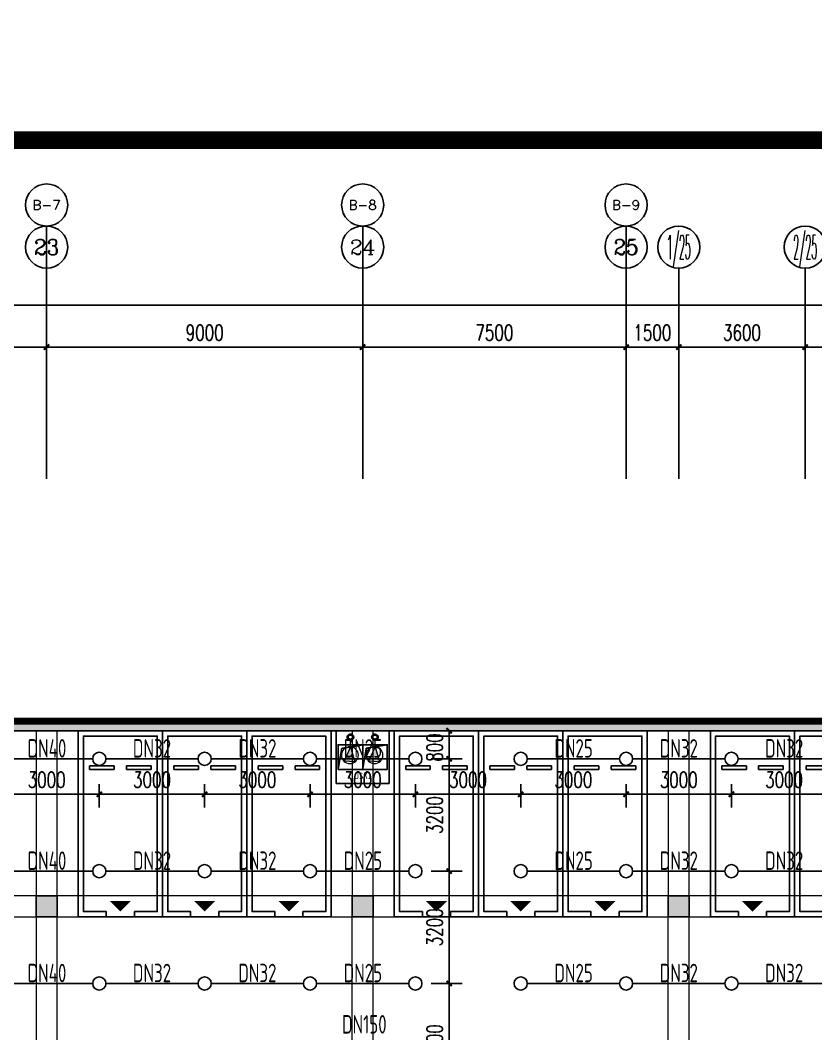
# Model space of a CAD drawing. Extents: x 6824721 to 16538177, y 2478193 to 6665639.
# Drawn here: x 8866464 to 8889114, y 2940521 to 2969395 of the extents above; entities that cross this region are included whole.
import ezdxf
from ezdxf.enums import TextEntityAlignment as Align

# ---------------------------------------------------------------- set-up
doc = ezdxf.new("R2010")
doc.units = 0
doc.header["$LTSCALE"] = 10
for name, pattern in [('DASH', [0.35, 0.25, -0.1]), ('DASHEDX2', [1.5, 1, -0.5]), ('排水', [1.1, 1, -0.1])]:
    doc.linetypes.add(name, pattern=pattern)
for name, color, linetype, lineweight in [('$0$A-PUB_HATCH', 8, 'Continuous', 0), ('GPS-污水', 2, '排水', 40), ('钢梁', 141, 'Continuous', 18)]:
    doc.layers.add(name, color=color, linetype=linetype, lineweight=lineweight)
for name, color, linetype in [('0-wo', 8, 'Continuous'), ('0-绿', 3, 'Continuous'), ('00-停车位', 67, 'Continuous'), ('AXIS', 3, 'Continuous'), ('AXIS_TEXT', 7, 'Continuous'), ('PUB_HATCH', 8, 'Continuous'), ('S-梁-虚线', 4, 'DASH'), ('W-EQUIP_喷头', 7, 'Continuous'), ('W-PIPE-喷淋中', 6, 'Continuous'), ('W-TEXT_喷淋', 7, 'Continuous'), ('W-TWT_DIM', 3, 'Continuous'), ('WALL', 9, 'Continuous'), ('排水', 224, 'DASHEDX2'), ('集水坑', 4, 'Continuous')]:
    doc.layers.add(name, color=color, linetype=linetype)
doc.styles.add('8B2_02', font='tssdeng.shx', dxfattribs={"width": 0.7, "bigfont": 'TSSDCHN.shx'})
doc.styles.add('_TCH_AXIS', font='COMPLEX', dxfattribs={"bigfont": 'GBCBIG'})
doc.styles.add('_TCH_DIM_T3', font='SIMPLEX', dxfattribs={"width": 0.705882, "bigfont": 'GBCBIG'})
doc.styles.add('COMPLEX', font='COMPLEX')
doc.styles.get("Standard").update_dxf_attribs({"font": 'TSSDENG.shx', "width": 0.7, "bigfont": 'TSSDCHN.shx'})
doc.styles.add('STANDARD_T3', font='TSSDENG.shx', dxfattribs={"width": 0.56, "bigfont": 'TSSDCHN.shx'})
doc.styles.add('黑体', font='simhei.ttf', dxfattribs={"width": 0.65})
doc.dimstyles.new('_TCH_ARCH&&150', dxfattribs={"dimtxt": 525, "dimasz": 150, "dimexe": 375, "dimexo": 450, "dimgap": 150, "dimtad": 1, "dimdec": 0, "dimzin": 0, "dimdsep": 46, "dimtxsty": 'STANDARD_T3', "dimblk": 'ARCHTICK', "dimcen": 0.09, "dimclrt": 7, "dimazin": 2, "dimtfac": 1, "dimtdec": 0, "dimtix": 1, "dimtmove": 2, "dimatfit": 3, "dimfxl": 0, "dimtolj": 1, "dimtzin": 0, "dimarcsym": 0})
doc.dimstyles.new('_TWT_ARCH&&150', dxfattribs={"dimtxt": 446.25, "dimasz": 150, "dimexe": 375, "dimexo": 450, "dimgap": 189.375, "dimtad": 1, "dimdec": 0, "dimzin": 0, "dimdsep": 46, "dimtxsty": '_TCH_DIM_T3', "dimblk": 'ARCHTICK', "dimcen": 0.09, "dimclrt": 7, "dimazin": 2, "dimtfac": 1, "dimtdec": 0, "dimtix": 1, "dimtmove": 2, "dimatfit": 3, "dimfxl": 0, "dimtolj": 1, "dimtzin": 0, "dimarcsym": 0})

# ---------------------------------------------------------------- blocks, each defined once
blk = doc.blocks.new('车位2400x5300')
at = {"layer": '00-停车位', "color": 251}
for p, q in [((-875, -1000), (-175, -1000)), ((-875, -1100), (-875, -1000)), ((-875, -1100), (-175, -1100)), ((-175, -1100), (-175, -1000)), ((175, -1000), (875, -1000)), ((175, -1100), (175, -1000)), ((175, -1100), (875, -1100)), ((875, -1100), (875, -1000)), ((400, -5300), (-400, -5300))]:
    blk.add_line(p, q, dxfattribs=at)
blk.add_lwpolyline([(400, -5150), (400, -5300), (1200, -5300), (1200, 0), (-1200, 0), (-1200, -5300), (-400, -5300), (-400, -5150), (-1050, -5150), (-1050, -150), (1050, -150), (1050, -5150), (400, -5150)], dxfattribs=at)
blk.add_lwpolyline([(0, -5150, 0, 600, 0), (0, -4850, 600, 600, 0)], format="xyseb", dxfattribs=at)
blk = doc.blocks.new('_FZH')
blk.add_lwpolyline([(-0.5, -0.5), (0.5, -0.5), (0.5, 0.5), (-0.5, 0.5)], close=True)
at = {"layer": 'PUB_HATCH'}
blk.add_solid([(-0.5, -0.5), (0.5, -0.5), (-0.5, 0.5), (0.5, 0.5)], dxfattribs=at)
blk = doc.blocks.new('$SB01_1')
h = blk.add_hatch(color=256)
h.dxf.hatch_style = 1
h.paths.add_polyline_path([(-0.381, -0.323), (0.5, 0), (-0.381, 0.323)])
h.paths.add_polyline_path([(0, 0), (0.002, 0), (0.002, 0.001), (0, 0.001)], flags=24)
h.paths.add_polyline_path([(0, -0.002), (0.003, -0.002), (0.003, -0.001), (0, -0.001)], flags=24)
h.paths.add_polyline_path([(0, -0.003), (0.003, -0.003), (0.003, -0.002), (0, -0.002)], flags=24)
for p, q in [((0.5, 0), (-0.381, 0.323)), ((-0.381, 0.323), (-0.381, -0.323)), ((0.5, 0), (-0.381, -0.323))]:
    blk.add_line(p, q)
blk.add_circle((0, 0), 0.5)
at = {"flags": 1}
for tag, p in [('UNIT', (0, 0)), ('SPEC', (0, -0.002)), ('WHAT', (0, -0.003))]:
    blk.add_attdef(tag, p, '', height=0.001, dxfattribs=at)
blk = doc.blocks.new('人防集水坑')
at = {"layer": 'GPS-污水', "color": 8, "linetype": '排水', "const_width": 35}
for points in [[(307486, 701151), (307284, 701151)], [(307486, 700451), (307284, 700451)]]:
    blk.add_lwpolyline(points, dxfattribs=at)
at = {"layer": 'GPS-污水', "color": 8, "linetype": '排水'}
for centre in [(307561, 701151), (307561, 700451)]:
    blk.add_circle(centre, 75, dxfattribs=at)
at = {"layer": '集水坑', "color": 8, "linetype": 'DASH', "ltscale": 0.5}
blk.add_lwpolyline([(306241, 700051), (306241, 701551), (307741, 701551), (307741, 700051)], close=True, dxfattribs=at)
at = {"layer": '集水坑', "color": 8, "linetype": 'Continuous', "ltscale": 0.5}
for points in [[(306641, 701501), (306641, 700801), (307341, 700801), (307341, 701501)], [(306641, 700801), (306641, 700101), (307341, 700101), (307341, 700801)]]:
    blk.add_lwpolyline(points, close=True, dxfattribs=at)
at = {"layer": '集水坑', "color": 8, "linetype": 'DASH', "ltscale": 0.5}
for points in [[(307341, 700801), (307237, 701397), (306641, 701501)], [(307347, 700101), (307243, 700697), (306647, 700801)]]:
    blk.add_lwpolyline(points, dxfattribs=at)
at = {"layer": '$0$A-PUB_HATCH', "color": 8, "linetype": '排水', "xscale": -480.0000000000002, "yscale": 480.0000000000002, "zscale": 480.0000000000002, "rotation": 176.2535374729293}
for p in [(307045, 701164, 0), (307045, 700464, 0)]:
    blk.add_blockref('$SB01_1', p, dxfattribs=at)
blk = doc.blocks.new('42pk')
at = {"layer": '排水', "color": 8, "linetype": 'DASH'}
for points in [[(575751, 846184, 0, 0, 0), (576463, 846896, 160, 0, 0), (576887, 847320, 0, 0, 0)], [(579732, 846184, 0, 0, 0), (579020, 846896, 160, 0, 0), (578596, 847320, 0, 0, 0)]]:
    blk.add_lwpolyline(points, format="xyseb", dxfattribs=at)
at = {"layer": '集水坑', "color": 8, "linetype": 'Continuous', "rotation": 90}
blk.add_blockref('人防集水坑', (1278542, 541184), dxfattribs=at)
at = {"layer": '0-绿', "color": 8, "linetype": 'DASH', "style": '黑体'}
blk.add_text('JSK1', height=179.2, dxfattribs=at).set_placement((577516, 847549, 0))
blk = doc.blocks.new('_AXISO')
blk.add_circle((0, 0), 0.5)
at = {"layer": 'AXIS_TEXT', "style": 'COMPLEX', "width": 1.041667}
blk.add_attdef('A', text='', height=0.56, dxfattribs=at).set_placement((-0.25, -0.28), (0.25, -0.28), align=Align.FIT)
blk = doc.blocks.new('_ArchTick')
at = {"color": 0, "linetype": 'ByBlock', "const_width": 0.4}
blk.add_lwpolyline([(-0.5, -0.5), (0.5, 0.5)], dxfattribs=at)
blk = doc.blocks.new('*D237')
at = {"layer": 'AXIS', "color": 0, "lineweight": -2, "transparency": 16777216}
for p, q in [((59741, 856556), (59741, 860231)), ((68741, 856556), (68741, 860231)), ((59741, 859856), (68741, 859856))]:
    blk.add_line(p, q, dxfattribs=at)
at = {"layer": 'Defpoints', "color": 0, "transparency": 16777216}
for p in [(68741, 859856), (59741, 856106), (68741, 856106)]:
    blk.add_point(p, dxfattribs=at)
at = {"layer": 'AXIS', "color": 0, "lineweight": -2, "transparency": 16777216, "xscale": 150, "yscale": 150, "zscale": 150, "rotation": 180}
blk.add_blockref('_ArchTick', (59741, 859856), dxfattribs=at)
at = {"layer": 'AXIS', "color": 0, "lineweight": -2, "transparency": 16777216, "xscale": 150, "yscale": 150, "zscale": 150}
blk.add_blockref('_ArchTick', (68741, 859856), dxfattribs=at)
at = {"layer": 'AXIS', "color": 7, "transparency": 16777216, "insert": (64241, 860268), "char_height": 446.2, "attachment_point": 5, "style": '_TCH_DIM_T3'}
blk.add_mtext('\\A1;9000', dxfattribs=at)
blk = doc.blocks.new('*D238')
at = {"layer": 'AXIS', "color": 0, "lineweight": -2, "transparency": 16777216}
for p, q in [((68741, 856556), (68741, 860231)), ((77741, 856556), (77741, 860231)), ((68741, 859856), (77741, 859856))]:
    blk.add_line(p, q, dxfattribs=at)
at = {"layer": 'Defpoints', "color": 0, "transparency": 16777216}
for p in [(77741, 859856), (68741, 856106), (77741, 856106)]:
    blk.add_point(p, dxfattribs=at)
at = {"layer": 'AXIS', "color": 0, "lineweight": -2, "transparency": 16777216, "xscale": 150, "yscale": 150, "zscale": 150, "rotation": 180}
blk.add_blockref('_ArchTick', (68741, 859856), dxfattribs=at)
at = {"layer": 'AXIS', "color": 0, "lineweight": -2, "transparency": 16777216, "xscale": 150, "yscale": 150, "zscale": 150}
blk.add_blockref('_ArchTick', (77741, 859856), dxfattribs=at)
at = {"layer": 'AXIS', "color": 7, "transparency": 16777216, "insert": (73241, 860268), "char_height": 446.2, "attachment_point": 5, "style": '_TCH_DIM_T3'}
blk.add_mtext('\\A1;9000', dxfattribs=at)
blk = doc.blocks.new('*D239')
at = {"layer": 'AXIS', "color": 0, "lineweight": -2, "transparency": 16777216}
for p, q in [((77741, 856556), (77741, 860231)), ((85241, 856556), (85241, 860231)), ((77741, 859856), (85241, 859856))]:
    blk.add_line(p, q, dxfattribs=at)
at = {"layer": 'Defpoints', "color": 0, "transparency": 16777216}
for p in [(85241, 859856), (77741, 856106), (85241, 856106)]:
    blk.add_point(p, dxfattribs=at)
at = {"layer": 'AXIS', "color": 0, "lineweight": -2, "transparency": 16777216, "xscale": 150, "yscale": 150, "zscale": 150, "rotation": 180}
blk.add_blockref('_ArchTick', (77741, 859856), dxfattribs=at)
at = {"layer": 'AXIS', "color": 0, "lineweight": -2, "transparency": 16777216, "xscale": 150, "yscale": 150, "zscale": 150}
blk.add_blockref('_ArchTick', (85241, 859856), dxfattribs=at)
at = {"layer": 'AXIS', "color": 7, "transparency": 16777216, "insert": (81491, 860268), "char_height": 446.2, "attachment_point": 5, "style": '_TCH_DIM_T3'}
blk.add_mtext('\\A1;7500', dxfattribs=at)
blk = doc.blocks.new('*D240')
at = {"layer": 'AXIS', "color": 0, "lineweight": -2, "transparency": 16777216}
for p, q in [((85241, 856556), (85241, 860231)), ((86741, 856556), (86741, 860231)), ((85241, 859856), (86741, 859856))]:
    blk.add_line(p, q, dxfattribs=at)
at = {"layer": 'Defpoints', "color": 0, "transparency": 16777216}
for p in [(86741, 859856), (85241, 856106), (86741, 856106)]:
    blk.add_point(p, dxfattribs=at)
at = {"layer": 'AXIS', "color": 0, "lineweight": -2, "transparency": 16777216, "xscale": 150, "yscale": 150, "zscale": 150, "rotation": 180}
blk.add_blockref('_ArchTick', (85241, 859856), dxfattribs=at)
at = {"layer": 'AXIS', "color": 0, "lineweight": -2, "transparency": 16777216, "xscale": 150, "yscale": 150, "zscale": 150}
blk.add_blockref('_ArchTick', (86741, 859856), dxfattribs=at)
at = {"layer": 'AXIS', "color": 7, "transparency": 16777216, "insert": (85991, 860268), "char_height": 446.2, "attachment_point": 5, "style": '_TCH_DIM_T3'}
blk.add_mtext('\\A1;1500', dxfattribs=at)
blk = doc.blocks.new('*D241')
at = {"layer": 'AXIS', "color": 0, "lineweight": -2, "transparency": 16777216}
for p, q in [((86741, 856556), (86741, 860231)), ((90341, 856556), (90341, 860231)), ((86741, 859856), (90341, 859856))]:
    blk.add_line(p, q, dxfattribs=at)
at = {"layer": 'Defpoints', "color": 0, "transparency": 16777216}
for p in [(90341, 859856), (86741, 856106), (90341, 856106)]:
    blk.add_point(p, dxfattribs=at)
at = {"layer": 'AXIS', "color": 0, "lineweight": -2, "transparency": 16777216, "xscale": 150, "yscale": 150, "zscale": 150, "rotation": 180}
blk.add_blockref('_ArchTick', (86741, 859856), dxfattribs=at)
at = {"layer": 'AXIS', "color": 0, "lineweight": -2, "transparency": 16777216, "xscale": 150, "yscale": 150, "zscale": 150}
blk.add_blockref('_ArchTick', (90341, 859856), dxfattribs=at)
at = {"layer": 'AXIS', "color": 7, "transparency": 16777216, "insert": (88541, 860268), "char_height": 446.2, "attachment_point": 5, "style": '_TCH_DIM_T3'}
blk.add_mtext('\\A1;3600', dxfattribs=at)
blk = doc.blocks.new('*D242')
at = {"layer": 'AXIS', "color": 0, "lineweight": -2, "transparency": 16777216}
for p, q in [((90341, 856556), (90341, 860231)), ((95741, 856556), (95741, 860231)), ((90341, 859856), (95741, 859856))]:
    blk.add_line(p, q, dxfattribs=at)
at = {"layer": 'Defpoints', "color": 0, "transparency": 16777216}
for p in [(95741, 859856), (90341, 856106), (95741, 856106)]:
    blk.add_point(p, dxfattribs=at)
at = {"layer": 'AXIS', "color": 0, "lineweight": -2, "transparency": 16777216, "xscale": 150, "yscale": 150, "zscale": 150, "rotation": 180}
blk.add_blockref('_ArchTick', (90341, 859856), dxfattribs=at)
at = {"layer": 'AXIS', "color": 0, "lineweight": -2, "transparency": 16777216, "xscale": 150, "yscale": 150, "zscale": 150}
blk.add_blockref('_ArchTick', (95741, 859856), dxfattribs=at)
at = {"layer": 'AXIS', "color": 7, "transparency": 16777216, "insert": (93041, 860268), "char_height": 446.2, "attachment_point": 5, "style": '_TCH_DIM_T3'}
blk.add_mtext('\\A1;5400', dxfattribs=at)
blk = doc.blocks.new('*D263')
at = {"layer": 'AXIS', "color": 0, "lineweight": -2, "transparency": 16777216}
for p, q in [((-95159, 856556), (-95159, 861431)), ((106241, 856556), (106241, 861431)), ((-95159, 861056), (106241, 861056))]:
    blk.add_line(p, q, dxfattribs=at)
at = {"layer": 'Defpoints', "color": 0, "transparency": 16777216}
for p in [(106241, 861056), (-95159, 856106), (106241, 856106)]:
    blk.add_point(p, dxfattribs=at)
at = {"layer": 'AXIS', "color": 0, "lineweight": -2, "transparency": 16777216, "xscale": 150, "yscale": 150, "zscale": 150, "rotation": 180}
blk.add_blockref('_ArchTick', (-95159, 861056), dxfattribs=at)
at = {"layer": 'AXIS', "color": 0, "lineweight": -2, "transparency": 16777216, "xscale": 150, "yscale": 150, "zscale": 150}
blk.add_blockref('_ArchTick', (106241, 861056), dxfattribs=at)
at = {"layer": 'AXIS', "color": 7, "transparency": 16777216, "insert": (5541, 861468), "char_height": 446.2, "attachment_point": 5, "style": '_TCH_DIM_T3'}
blk.add_mtext('\\A1;201400', dxfattribs=at)
blk = doc.blocks.new('jkytk')
at = {"layer": 'WALL', "color": 1, "const_width": 200}
blk.add_lwpolyline([(8519064, 2958073), (8600964, 2958077), (8600964, 2890959), (8590564, 2883869, -0.196817), (8587964, 2882721), (8583164, 2882721), (8583164, 2889377), (8575664, 2889377), (8575664, 2890077), (8570864, 2890077), (8570864, 2892502), (8561864, 2892502), (8561864, 2894777), (8566139, 2894777), (8566139, 2912952), (8537789, 2912952), (8537789, 2943777), (8519064, 2943773), (8519063, 2958073)], format="xyb", dxfattribs=at)
blk = doc.blocks.new('LIANGMOBAN')
at = {"layer": 'S-梁-虚线', "color": 8, "lineweight": 18}
for p, q in [((1997441, 235178), (1997441, 230478)), ((1998041, 230478), (1998041, 235178)), ((2006441, 235178), (2006441, 230478)), ((2007041, 230478), (2007041, 235178)), ((2015441, 235178), (2015441, 230478)), ((2016041, 230478), (2016041, 235178)), ((1997441, 230478), (1989041, 230478)), ((2006441, 230478), (1998041, 230478)), ((2015441, 230478), (2007041, 230478)), ((2024441, 230478), (2016041, 230478)), ((1989041, 229878), (1997441, 229878)), ((1997441, 229878), (1997441, 221603)), ((1998041, 229878), (2006441, 229878)), ((1998041, 221603), (1998041, 229878)), ((2006441, 221603), (2006441, 229878)), ((2007041, 229878), (2015441, 229878)), ((2007041, 221603), (2007041, 229878)), ((2015441, 221603), (2015441, 229878)), ((2016041, 229878), (2024441, 229878)), ((2016041, 221603), (2016041, 229878))]:
    blk.add_line(p, q, dxfattribs=at)
blk = doc.blocks.new('*D1240')
at = {"layer": 'Defpoints', "color": 0, "transparency": 16777216}
for p in [(8865714, 2948084), (8868714, 2948084), (8868714, 2947342)]:
    blk.add_point(p, dxfattribs=at)
at = {"layer": 'W-TWT_DIM', "color": 0, "lineweight": -2, "transparency": 16777216}
for p, q in [((8865714, 2947634), (8865714, 2946967)), ((8868714, 2947634), (8868714, 2946967)), ((8865714, 2947342), (8868714, 2947342))]:
    blk.add_line(p, q, dxfattribs=at)
at = {"layer": 'W-TWT_DIM', "color": 0, "lineweight": -2, "transparency": 16777216, "xscale": 150, "yscale": 150, "zscale": 150, "rotation": 180}
blk.add_blockref('_ArchTick', (8865714, 2947342), dxfattribs=at)
at = {"layer": 'W-TWT_DIM', "color": 0, "lineweight": -2, "transparency": 16777216, "xscale": 150, "yscale": 150, "zscale": 150}
blk.add_blockref('_ArchTick', (8868714, 2947342), dxfattribs=at)
at = {"layer": 'W-TWT_DIM', "color": 7, "transparency": 16777216, "insert": (8867214, 2947755), "char_height": 446.2, "attachment_point": 5, "style": '_TCH_DIM_T3'}
blk.add_mtext('\\A1;3000', dxfattribs=at)
blk = doc.blocks.new('*D1241')
at = {"layer": 'Defpoints', "color": 0, "transparency": 16777216}
for p in [(8868714, 2948084), (8871714, 2948084), (8871714, 2947342)]:
    blk.add_point(p, dxfattribs=at)
at = {"layer": 'W-TWT_DIM', "color": 0, "lineweight": -2, "transparency": 16777216}
for p, q in [((8868714, 2947634), (8868714, 2946967)), ((8871714, 2947634), (8871714, 2946967)), ((8868714, 2947342), (8871714, 2947342))]:
    blk.add_line(p, q, dxfattribs=at)
at = {"layer": 'W-TWT_DIM', "color": 0, "lineweight": -2, "transparency": 16777216, "xscale": 150, "yscale": 150, "zscale": 150, "rotation": 180}
blk.add_blockref('_ArchTick', (8868714, 2947342), dxfattribs=at)
at = {"layer": 'W-TWT_DIM', "color": 0, "lineweight": -2, "transparency": 16777216, "xscale": 150, "yscale": 150, "zscale": 150}
blk.add_blockref('_ArchTick', (8871714, 2947342), dxfattribs=at)
at = {"layer": 'W-TWT_DIM', "color": 7, "transparency": 16777216, "insert": (8870214, 2947755), "char_height": 446.2, "attachment_point": 5, "style": '_TCH_DIM_T3'}
blk.add_mtext('\\A1;3000', dxfattribs=at)
blk = doc.blocks.new('*D1242')
at = {"layer": 'Defpoints', "color": 0, "transparency": 16777216}
for p in [(8871714, 2948084), (8874714, 2948084), (8874714, 2947342)]:
    blk.add_point(p, dxfattribs=at)
at = {"layer": 'W-TWT_DIM', "color": 0, "lineweight": -2, "transparency": 16777216}
for p, q in [((8871714, 2947634), (8871714, 2946967)), ((8874714, 2947634), (8874714, 2946967)), ((8871714, 2947342), (8874714, 2947342))]:
    blk.add_line(p, q, dxfattribs=at)
at = {"layer": 'W-TWT_DIM', "color": 0, "lineweight": -2, "transparency": 16777216, "xscale": 150, "yscale": 150, "zscale": 150, "rotation": 180}
blk.add_blockref('_ArchTick', (8871714, 2947342), dxfattribs=at)
at = {"layer": 'W-TWT_DIM', "color": 0, "lineweight": -2, "transparency": 16777216, "xscale": 150, "yscale": 150, "zscale": 150}
blk.add_blockref('_ArchTick', (8874714, 2947342), dxfattribs=at)
at = {"layer": 'W-TWT_DIM', "color": 7, "transparency": 16777216, "insert": (8873214, 2947755), "char_height": 446.2, "attachment_point": 5, "style": '_TCH_DIM_T3'}
blk.add_mtext('\\A1;3000', dxfattribs=at)
blk = doc.blocks.new('*D1243')
at = {"layer": 'Defpoints', "color": 0, "transparency": 16777216}
for p in [(8874714, 2948084), (8877714, 2948084), (8877714, 2947342)]:
    blk.add_point(p, dxfattribs=at)
at = {"layer": 'W-TWT_DIM', "color": 0, "lineweight": -2, "transparency": 16777216}
for p, q in [((8874714, 2947634), (8874714, 2946967)), ((8877714, 2947634), (8877714, 2946967)), ((8874714, 2947342), (8877714, 2947342))]:
    blk.add_line(p, q, dxfattribs=at)
at = {"layer": 'W-TWT_DIM', "color": 0, "lineweight": -2, "transparency": 16777216, "xscale": 150, "yscale": 150, "zscale": 150, "rotation": 180}
blk.add_blockref('_ArchTick', (8874714, 2947342), dxfattribs=at)
at = {"layer": 'W-TWT_DIM', "color": 0, "lineweight": -2, "transparency": 16777216, "xscale": 150, "yscale": 150, "zscale": 150}
blk.add_blockref('_ArchTick', (8877714, 2947342), dxfattribs=at)
at = {"layer": 'W-TWT_DIM', "color": 7, "transparency": 16777216, "insert": (8876214, 2947755), "char_height": 446.2, "attachment_point": 5, "style": '_TCH_DIM_T3'}
blk.add_mtext('\\A1;3000', dxfattribs=at)
blk = doc.blocks.new('*D1244')
at = {"layer": 'Defpoints', "color": 0, "transparency": 16777216}
for p in [(8877714, 2948084), (8880714, 2948084), (8880714, 2947342)]:
    blk.add_point(p, dxfattribs=at)
at = {"layer": 'W-TWT_DIM', "color": 0, "lineweight": -2, "transparency": 16777216}
for p, q in [((8877714, 2947634), (8877714, 2946967)), ((8880714, 2947634), (8880714, 2946967)), ((8877714, 2947342), (8880714, 2947342))]:
    blk.add_line(p, q, dxfattribs=at)
at = {"layer": 'W-TWT_DIM', "color": 0, "lineweight": -2, "transparency": 16777216, "xscale": 150, "yscale": 150, "zscale": 150, "rotation": 180}
blk.add_blockref('_ArchTick', (8877714, 2947342), dxfattribs=at)
at = {"layer": 'W-TWT_DIM', "color": 0, "lineweight": -2, "transparency": 16777216, "xscale": 150, "yscale": 150, "zscale": 150}
blk.add_blockref('_ArchTick', (8880714, 2947342), dxfattribs=at)
at = {"layer": 'W-TWT_DIM', "color": 7, "transparency": 16777216, "insert": (8879214, 2947755), "char_height": 446.2, "attachment_point": 5, "style": '_TCH_DIM_T3'}
blk.add_mtext('\\A1;3000', dxfattribs=at)
blk = doc.blocks.new('*D1245')
at = {"layer": 'Defpoints', "color": 0, "transparency": 16777216}
for p in [(8880714, 2948084), (8883714, 2948084), (8883714, 2947342)]:
    blk.add_point(p, dxfattribs=at)
at = {"layer": 'W-TWT_DIM', "color": 0, "lineweight": -2, "transparency": 16777216}
for p, q in [((8880714, 2947634), (8880714, 2946967)), ((8883714, 2947634), (8883714, 2946967)), ((8880714, 2947342), (8883714, 2947342))]:
    blk.add_line(p, q, dxfattribs=at)
at = {"layer": 'W-TWT_DIM', "color": 0, "lineweight": -2, "transparency": 16777216, "xscale": 150, "yscale": 150, "zscale": 150, "rotation": 180}
blk.add_blockref('_ArchTick', (8880714, 2947342), dxfattribs=at)
at = {"layer": 'W-TWT_DIM', "color": 0, "lineweight": -2, "transparency": 16777216, "xscale": 150, "yscale": 150, "zscale": 150}
blk.add_blockref('_ArchTick', (8883714, 2947342), dxfattribs=at)
at = {"layer": 'W-TWT_DIM', "color": 7, "transparency": 16777216, "insert": (8882214, 2947755), "char_height": 446.2, "attachment_point": 5, "style": '_TCH_DIM_T3'}
blk.add_mtext('\\A1;3000', dxfattribs=at)
blk = doc.blocks.new('*D1246')
at = {"layer": 'Defpoints', "color": 0, "transparency": 16777216}
for p in [(8883714, 2948084), (8886714, 2948084), (8886714, 2947342)]:
    blk.add_point(p, dxfattribs=at)
at = {"layer": 'W-TWT_DIM', "color": 0, "lineweight": -2, "transparency": 16777216}
for p, q in [((8883714, 2947634), (8883714, 2946967)), ((8886714, 2947634), (8886714, 2946967)), ((8883714, 2947342), (8886714, 2947342))]:
    blk.add_line(p, q, dxfattribs=at)
at = {"layer": 'W-TWT_DIM', "color": 0, "lineweight": -2, "transparency": 16777216, "xscale": 150, "yscale": 150, "zscale": 150, "rotation": 180}
blk.add_blockref('_ArchTick', (8883714, 2947342), dxfattribs=at)
at = {"layer": 'W-TWT_DIM', "color": 0, "lineweight": -2, "transparency": 16777216, "xscale": 150, "yscale": 150, "zscale": 150}
blk.add_blockref('_ArchTick', (8886714, 2947342), dxfattribs=at)
at = {"layer": 'W-TWT_DIM', "color": 7, "transparency": 16777216, "insert": (8885214, 2947755), "char_height": 446.2, "attachment_point": 5, "style": '_TCH_DIM_T3'}
blk.add_mtext('\\A1;3000', dxfattribs=at)
blk = doc.blocks.new('*D1247')
at = {"layer": 'Defpoints', "color": 0, "transparency": 16777216}
for p in [(8886714, 2948084), (8889714, 2948084), (8889714, 2947342)]:
    blk.add_point(p, dxfattribs=at)
at = {"layer": 'W-TWT_DIM', "color": 0, "lineweight": -2, "transparency": 16777216}
for p, q in [((8886714, 2947634), (8886714, 2946967)), ((8889714, 2947634), (8889714, 2946967)), ((8886714, 2947342), (8889714, 2947342))]:
    blk.add_line(p, q, dxfattribs=at)
at = {"layer": 'W-TWT_DIM', "color": 0, "lineweight": -2, "transparency": 16777216, "xscale": 150, "yscale": 150, "zscale": 150, "rotation": 180}
blk.add_blockref('_ArchTick', (8886714, 2947342), dxfattribs=at)
at = {"layer": 'W-TWT_DIM', "color": 0, "lineweight": -2, "transparency": 16777216, "xscale": 150, "yscale": 150, "zscale": 150}
blk.add_blockref('_ArchTick', (8889714, 2947342), dxfattribs=at)
at = {"layer": 'W-TWT_DIM', "color": 7, "transparency": 16777216, "insert": (8888214, 2947755), "char_height": 446.2, "attachment_point": 5, "style": '_TCH_DIM_T3'}
blk.add_mtext('\\A1;3000', dxfattribs=at)
blk = doc.blocks.new('*D1585')
at = {"layer": 'Defpoints', "color": 0, "transparency": 16777216}
for p in [(8877714, 2949151), (8878675, 2949151), (8877714, 2948351)]:
    blk.add_point(p, dxfattribs=at)
at = {"layer": 'W-TWT_DIM', "color": 0, "lineweight": -2, "transparency": 16777216}
for p, q in [((8878164, 2949151), (8879050, 2949151)), ((8878675, 2948351), (8878675, 2949151)), ((8878164, 2948351), (8879050, 2948351))]:
    blk.add_line(p, q, dxfattribs=at)
at = {"layer": 'W-TWT_DIM', "color": 0, "lineweight": -2, "transparency": 16777216, "xscale": 150, "yscale": 150, "zscale": 150}
for p, rotation in [((8878675, 2949151), 90), ((8878675, 2948351), 270)]:
    blk.add_blockref('_ArchTick', p, dxfattribs=dict(at, rotation=rotation))
at = {"layer": 'W-TWT_DIM', "color": 7, "transparency": 16777216, "insert": (8878263, 2948675), "char_height": 446.2, "attachment_point": 5, "rotation": 90, "style": '_TCH_DIM_T3'}
blk.add_mtext('\\A1;800', dxfattribs=at)
blk = doc.blocks.new('*D1586')
at = {"layer": 'Defpoints', "color": 0, "transparency": 16777216}
for p in [(8877714, 2948351), (8878675, 2948351), (8877714, 2945151)]:
    blk.add_point(p, dxfattribs=at)
at = {"layer": 'W-TWT_DIM', "color": 0, "lineweight": -2, "transparency": 16777216}
for p, q in [((8878164, 2948351), (8879050, 2948351)), ((8878675, 2945151), (8878675, 2948351)), ((8878164, 2945151), (8879050, 2945151))]:
    blk.add_line(p, q, dxfattribs=at)
at = {"layer": 'W-TWT_DIM', "color": 0, "lineweight": -2, "transparency": 16777216, "xscale": 150, "yscale": 150, "zscale": 150}
for p, rotation in [((8878675, 2948351), 90), ((8878675, 2945151), 270)]:
    blk.add_blockref('_ArchTick', p, dxfattribs=dict(at, rotation=rotation))
at = {"layer": 'W-TWT_DIM', "color": 7, "transparency": 16777216, "insert": (8878263, 2946751), "char_height": 446.2, "attachment_point": 5, "rotation": 90, "style": '_TCH_DIM_T3'}
blk.add_mtext('\\A1;3200', dxfattribs=at)
blk = doc.blocks.new('*D1587')
at = {"layer": 'Defpoints', "color": 0, "transparency": 16777216}
for p in [(8877714, 2945151), (8878675, 2945151), (8877714, 2941951)]:
    blk.add_point(p, dxfattribs=at)
at = {"layer": 'W-TWT_DIM', "color": 0, "lineweight": -2, "transparency": 16777216}
for p, q in [((8878164, 2945151), (8879050, 2945151)), ((8878675, 2941951), (8878675, 2945151)), ((8878164, 2941951), (8879050, 2941951))]:
    blk.add_line(p, q, dxfattribs=at)
at = {"layer": 'W-TWT_DIM', "color": 0, "lineweight": -2, "transparency": 16777216, "xscale": 150, "yscale": 150, "zscale": 150}
for p, rotation in [((8878675, 2945151), 90), ((8878675, 2941951), 270)]:
    blk.add_blockref('_ArchTick', p, dxfattribs=dict(at, rotation=rotation))
at = {"layer": 'W-TWT_DIM', "color": 7, "transparency": 16777216, "insert": (8878263, 2943551), "char_height": 446.2, "attachment_point": 5, "rotation": 90, "style": '_TCH_DIM_T3'}
blk.add_mtext('\\A1;3200', dxfattribs=at)
blk = doc.blocks.new('*D1588')
at = {"layer": 'Defpoints', "color": 0, "transparency": 16777216}
for p in [(8877714, 2941951), (8878675, 2941951), (8877714, 2938551)]:
    blk.add_point(p, dxfattribs=at)
at = {"layer": 'W-TWT_DIM', "color": 0, "lineweight": -2, "transparency": 16777216}
for p, q in [((8878164, 2941951), (8879050, 2941951)), ((8878675, 2938551), (8878675, 2941951)), ((8878164, 2938551), (8879050, 2938551))]:
    blk.add_line(p, q, dxfattribs=at)
at = {"layer": 'W-TWT_DIM', "color": 0, "lineweight": -2, "transparency": 16777216, "xscale": 150, "yscale": 150, "zscale": 150}
for p, rotation in [((8878675, 2941951), 90), ((8878675, 2938551), 270)]:
    blk.add_blockref('_ArchTick', p, dxfattribs=dict(at, rotation=rotation))
at = {"layer": 'W-TWT_DIM', "color": 7, "transparency": 16777216, "insert": (8878263, 2940251), "char_height": 446.2, "attachment_point": 5, "rotation": 90, "style": '_TCH_DIM_T3'}
blk.add_mtext('\\A1;3400', dxfattribs=at)
blk = doc.blocks.new('$TwtSys$00000125')
blk.add_circle((0, 0, 0), 1)
blk = doc.blocks.new('wet 45u67i')
at = {"layer": 'AXIS', "color": 8}
for p, q in [((68741.4, 856105.8), (68741.4, 863305.8)), ((77741.4, 856105.8), (77741.4, 863305.8)), ((85241.4, 856105.8), (85241.4, 863305.8))]:
    blk.add_line(p, q, dxfattribs=at)
at = {"layer": 'AXIS', "color": 3}
for p, q in [((68741.4, 856105.8), (68741.4, 862105.8)), ((77741.4, 856105.8), (77741.4, 862105.8)), ((85241.4, 856105.8), (85241.4, 862105.8)), ((86741.4, 856105.8), (86741.4, 862105.8)), ((90341.4, 856105.8), (90341.4, 862105.8))]:
    blk.add_line(p, q, dxfattribs=at)
at = {"layer": 'AXIS', "color": 8}
ref = blk.add_blockref('_AXISO', (68741.4, 863905.8), dxfattribs=dict(at, xscale=1200, yscale=1200, zscale=1200))
ref.add_attrib('A', 'B-7', dxfattribs={"layer": 'AXIS_TEXT', "height": 269.48, "style": '_TCH_AXIS'}).set_placement((68343.6, 863771), (69139.2, 863771), align=Align.FIT)
ref = blk.add_blockref('_AXISO', (77741.4, 863905.8), dxfattribs=dict(at, xscale=1200, yscale=1200, zscale=1200))
ref.add_attrib('A', 'B-8', dxfattribs={"layer": 'AXIS_TEXT', "height": 269.48, "style": '_TCH_AXIS'}).set_placement((77343.6, 863771), (78139.2, 863771), align=Align.FIT)
ref = blk.add_blockref('_AXISO', (85241.4, 863905.8), dxfattribs=dict(at, xscale=1200, yscale=1200, zscale=1200))
ref.add_attrib('A', 'B-9', dxfattribs={"layer": 'AXIS_TEXT', "height": 269.48, "style": '_TCH_AXIS'}).set_placement((84843.6, 863771), (85639.2, 863771), align=Align.FIT)
ref = blk.add_blockref('_AXISO', (68741.4, 862705.8), dxfattribs=dict(at, xscale=1200, yscale=1200, zscale=1200))
ref.add_attrib('A', '23', dxfattribs={"layer": 'AXIS_TEXT', "height": 441.41, "style": '_TCH_AXIS'}).set_placement((68384.1, 862485), (69098.7, 862485), align=Align.FIT)
ref = blk.add_blockref('_AXISO', (77741.4, 862705.8), dxfattribs=dict(at, xscale=1200, yscale=1200, zscale=1200))
ref.add_attrib('A', '24', dxfattribs={"layer": 'AXIS_TEXT', "height": 423.25, "style": '_TCH_AXIS'}).set_placement((77378.6, 862494.1), (78104.2, 862494.1), align=Align.FIT)
ref = blk.add_blockref('_AXISO', (85241.4, 862705.8), dxfattribs=dict(at, xscale=1200, yscale=1200, zscale=1200))
ref.add_attrib('A', '25', dxfattribs={"layer": 'AXIS_TEXT', "height": 441.41, "style": '_TCH_AXIS'}).set_placement((84884.1, 862485), (85598.7, 862485), align=Align.FIT)
ref = blk.add_blockref('_AXISO', (86741.4, 862705.8), dxfattribs=dict(at, xscale=1200, yscale=1200, zscale=1200))
ref.add_attrib('A', '1/25', dxfattribs={"layer": 'AXIS_TEXT', "height": 678.82, "style": '_TCH_AXIS', "width": 0.295775}).set_placement((86402, 862366.3), (87080.8, 862366.3), align=Align.FIT)
ref = blk.add_blockref('_AXISO', (90341.4, 862705.8), dxfattribs=dict(at, xscale=1200, yscale=1200, zscale=1200))
ref.add_attrib('A', '2/25', dxfattribs={"layer": 'AXIS_TEXT', "height": 678.82, "style": '_TCH_AXIS', "width": 0.276316}).set_placement((90002, 862366.3), (90680.8, 862366.3), align=Align.FIT)
at = {"layer": 'AXIS', "color": 3}
for p1, p2, distance, picture, middle in [((-95158.6, 856105.8), (106241.4, 856105.8), 4950, '*D263', (5541.4, 861468.3)), ((59741.4, 856105.8), (68741.4, 856105.8), 3750, '*D237', (64241.4, 860268.3)), ((68741.4, 856105.8), (77741.4, 856105.8), 3750, '*D238', (73241.4, 860268.3)), ((77741.4, 856105.8), (85241.4, 856105.8), 3750, '*D239', (81491.4, 860268.3)), ((85241.4, 856105.8), (86741.4, 856105.8), 3750, '*D240', (85991.4, 860268.3)), ((86741.4, 856105.8), (90341.4, 856105.8), 3750, '*D241', (88541.4, 860268.3)), ((90341.4, 856105.8), (95741.4, 856105.8), 3750, '*D242', (93041.4, 860268.3))]:
    dim = blk.add_aligned_dim(p1=p1, p2=p2, distance=distance, dimstyle='_TCH_ARCH&&150', dxfattribs=at)
    dim.commit()
    dim.dimension.update_dxf_attribs({"geometry": picture, "text_midpoint": middle})

msp = doc.modelspace()

# ---------------------------------------------------------------- hatches: boundary and pattern name
at = {"layer": '0-wo'}
msp.add_hatch(color=8, dxfattribs=at).paths.add_polyline_path([(8900739.1, 2949151.5), (8900739.1, 2949451.5), (8824564.1, 2949451.5), (8824564.1, 2949251.5), (8824714.1, 2949151.5)])

# ---------------------------------------------------------------- linework, layer by layer
at = {"layer": '0-wo', "color": 8}
for p, q in [((8900739.1, 2949451.5), (8824564.1, 2949451.5)), ((8900739.1, 2949151.5), (8824714.1, 2949151.5))]:
    msp.add_line(p, q, dxfattribs=at)
at = {"layer": '0-wo', "color": 8, "const_width": 500, "flags": 128}
msp.add_lwpolyline([(8691080.4, 2969119.7), (8705176, 2967745.3), (8719304.3, 2966762.9), (8733454.4, 2966173.1), (8747615.4, 2965976.5), (8823194.8, 2965976.5), (8898774.1, 2965976.5), (8906244.1, 2965790.4), (8913695.6, 2965232.5), (8921110, 2964304.2), (8928469, 2963007.8), (8935754.4, 2961346.6), (8942947.9, 2959324.6), (8950031.8, 2956946.9), (8956988.6, 2954219.3), (8963800.8, 2951148.7), (8970451.7, 2947742.7), (8976924.7, 2944009.6), (8983203.8, 2939958.9), (8911619.7, 2861304.6), (8840035.6, 2782650.4), (8768451.5, 2703996.1), (8691080.4, 2726323), (8691080.4, 2847721.3)], close=True, dxfattribs=at)
at = {"layer": 'W-PIPE-喷淋中', "ltscale": 1.5, "const_width": 52.5}
for points in [[(8868526.6, 2948351.5), (8865901.6, 2948351.5)], [(8871526.6, 2948351.5), (8868901.6, 2948351.5)], [(8874526.6, 2948351.5), (8871901.6, 2948351.5)], [(8877526.6, 2948351.5), (8874901.6, 2948351.5)], [(8883526.6, 2948351.5), (8880901.6, 2948351.5)], [(8886526.6, 2948351.5), (8883901.6, 2948351.5)], [(8889526.6, 2948351.5), (8886901.6, 2948351.5)], [(8865901.6, 2945151.5), (8868526.6, 2945151.5)], [(8868901.6, 2945151.5), (8871526.6, 2945151.5)], [(8871901.6, 2945151.5), (8874526.6, 2945151.5)], [(8874901.6, 2945151.5), (8877526.6, 2945151.5)], [(8880901.6, 2945151.5), (8883526.6, 2945151.5)], [(8883901.6, 2945151.5), (8886526.6, 2945151.5)], [(8886901.6, 2945151.5), (8889526.6, 2945151.5)], [(8868526.6, 2941951.5), (8865901.6, 2941951.5)], [(8871526.6, 2941951.5), (8868901.6, 2941951.5)], [(8874526.6, 2941951.5), (8871901.6, 2941951.5)], [(8877526.6, 2941951.5), (8874901.6, 2941951.5)], [(8883526.6, 2941951.5), (8880901.6, 2941951.5)], [(8886526.6, 2941951.5), (8883901.6, 2941951.5)], [(8889526.6, 2941951.5), (8886901.6, 2941951.5)]]:
    msp.add_lwpolyline(points, dxfattribs=at)

# ---------------------------------------------------------------- block references
msp.add_blockref('jkytk', (305383.7, -8645.8))
at = {"layer": '0-wo'}
for name, p in [('wet 45u67i', (8798472.7, 2100226.9)), ('42pk', (8298472.7, 2100226.9))]:
    msp.add_blockref(name, p, dxfattribs=at)
at = {"layer": '0-wo', "color": 8}
for p in [(8869314.1, 2949151.5), (8871714.1, 2949151.5), (8874114.1, 2949151.5), (8878314.1, 2949151.5), (8880714.1, 2949151.5), (8883114.1, 2949151.5), (8887314.1, 2949151.5), (8889714.1, 2949151.5)]:
    msp.add_blockref('车位2400x5300', p, dxfattribs=at)
at = {"layer": '0-wo', "color": 8, "xscale": 600, "yscale": 600, "zscale": 600, "rotation": 90}
for p in [(8867214.1, 2944151.5), (8876214.1, 2944151.5), (8885214.1, 2944151.5)]:
    msp.add_blockref('_FZH', p, dxfattribs=at)
at = {"layer": 'W-EQUIP_喷头', "xscale": 187.5, "yscale": 187.5, "zscale": 187.5}
for p in [(8868714.1, 2948351.5), (8871714.1, 2948351.5), (8874714.1, 2948351.5), (8877714.1, 2948351.5), (8880714.1, 2948351.5), (8883714.1, 2948351.5), (8886714.1, 2948351.5), (8868714.1, 2945151.5), (8871714.1, 2945151.5), (8874714.1, 2945151.5), (8877714.1, 2945151.5), (8880714.1, 2945151.5), (8883714.1, 2945151.5), (8886714.1, 2945151.5), (8868714.1, 2941951.5), (8871714.1, 2941951.5), (8874714.1, 2941951.5), (8877714.1, 2941951.5), (8880714.1, 2941951.5), (8883714.1, 2941951.5), (8886714.1, 2941951.5)]:
    msp.add_blockref('$TwtSys$00000125', p, dxfattribs=at)
at = {"layer": '钢梁', "color": 6}
msp.add_blockref('LIANGMOBAN', (6869472.7, 2713973), dxfattribs=at)

# ---------------------------------------------------------------- texts
at = {"layer": 'W-TEXT_喷淋', "style": '8B2_02', "width": 0.7}
for s, p in [('DN40', (8866669.9, 2948389)), ('DN32', (8869669.9, 2948389)), ('DN32', (8872669.9, 2948389)), ('DN25', (8875669.9, 2948389)), ('DN25', (8881669.9, 2948389)), ('DN32', (8884669.9, 2948389)), ('DN32', (8887669.9, 2948389)), ('DN40', (8866669.9, 2945189)), ('DN32', (8869669.9, 2945189)), ('DN32', (8872669.9, 2945189)), ('DN25', (8875669.9, 2945189)), ('DN25', (8881669.9, 2945189)), ('DN32', (8884669.9, 2945189)), ('DN32', (8887669.9, 2945189)), ('DN40', (8866669.9, 2941989)), ('DN32', (8869669.9, 2941989)), ('DN32', (8872669.9, 2941989)), ('DN25', (8875669.9, 2941989)), ('DN25', (8881669.9, 2941989)), ('DN32', (8884669.9, 2941989)), ('DN32', (8887669.9, 2941989)), ('DN150', (8875622.6, 2940526.5))]:
    msp.add_text(s, height=525, dxfattribs=at).set_placement(p)

# ---------------------------------------------------------------- dimensions: what is measured, and where the dimension line sits
at = {"layer": 'W-TWT_DIM'}
dim = msp.add_linear_dim(base=(8878675.4, 2949151.5), p1=(8877714.1, 2948351.5), p2=(8877714.1, 2949151.5), angle=90, dimstyle='_TWT_ARCH&&150', dxfattribs=at)
dim.commit()
dim.dimension.update_dxf_attribs({"geometry": '*D1585', "text_midpoint": (8878262.9, 2948675.3), "dimtype": 129})
for p1, p2, distance, picture, middle in [((8877714.1, 2945151.5), (8877714.1, 2948351.5), -961.3, '*D1586', (8878262.9, 2946751.5)), ((8865714.1, 2948083.9), (8868714.1, 2948083.9), -741.4, '*D1240', (8867214.1, 2947755)), ((8868714.1, 2948083.9), (8871714.1, 2948083.9), -741.4, '*D1241', (8870214.1, 2947755)), ((8871714.1, 2948083.9), (8874714.1, 2948083.9), -741.4, '*D1242', (8873214.1, 2947755)), ((8874714.1, 2948083.9), (8877714.1, 2948083.9), -741.4, '*D1243', (8876214.1, 2947755)), ((8877714.1, 2948083.9), (8880714.1, 2948083.9), -741.4, '*D1244', (8879214.1, 2947755)), ((8880714.1, 2948083.9), (8883714.1, 2948083.9), -741.4, '*D1245', (8882214.1, 2947755)), ((8883714.1, 2948083.9), (8886714.1, 2948083.9), -741.4, '*D1246', (8885214.1, 2947755)), ((8886714.1, 2948083.9), (8889714.1, 2948083.9), -741.4, '*D1247', (8888214.1, 2947755)), ((8877714.1, 2941951.5), (8877714.1, 2945151.5), -961.3, '*D1587', (8878262.9, 2943551.5)), ((8877714.1, 2938551.5), (8877714.1, 2941951.5), -961.3, '*D1588', (8878262.9, 2940251.5))]:
    dim = msp.add_aligned_dim(p1=p1, p2=p2, distance=distance, dimstyle='_TWT_ARCH&&150', dxfattribs=at)
    dim.commit()
    dim.dimension.update_dxf_attribs({"geometry": picture, "text_midpoint": middle})

doc.saveas('drawing.dxf')
